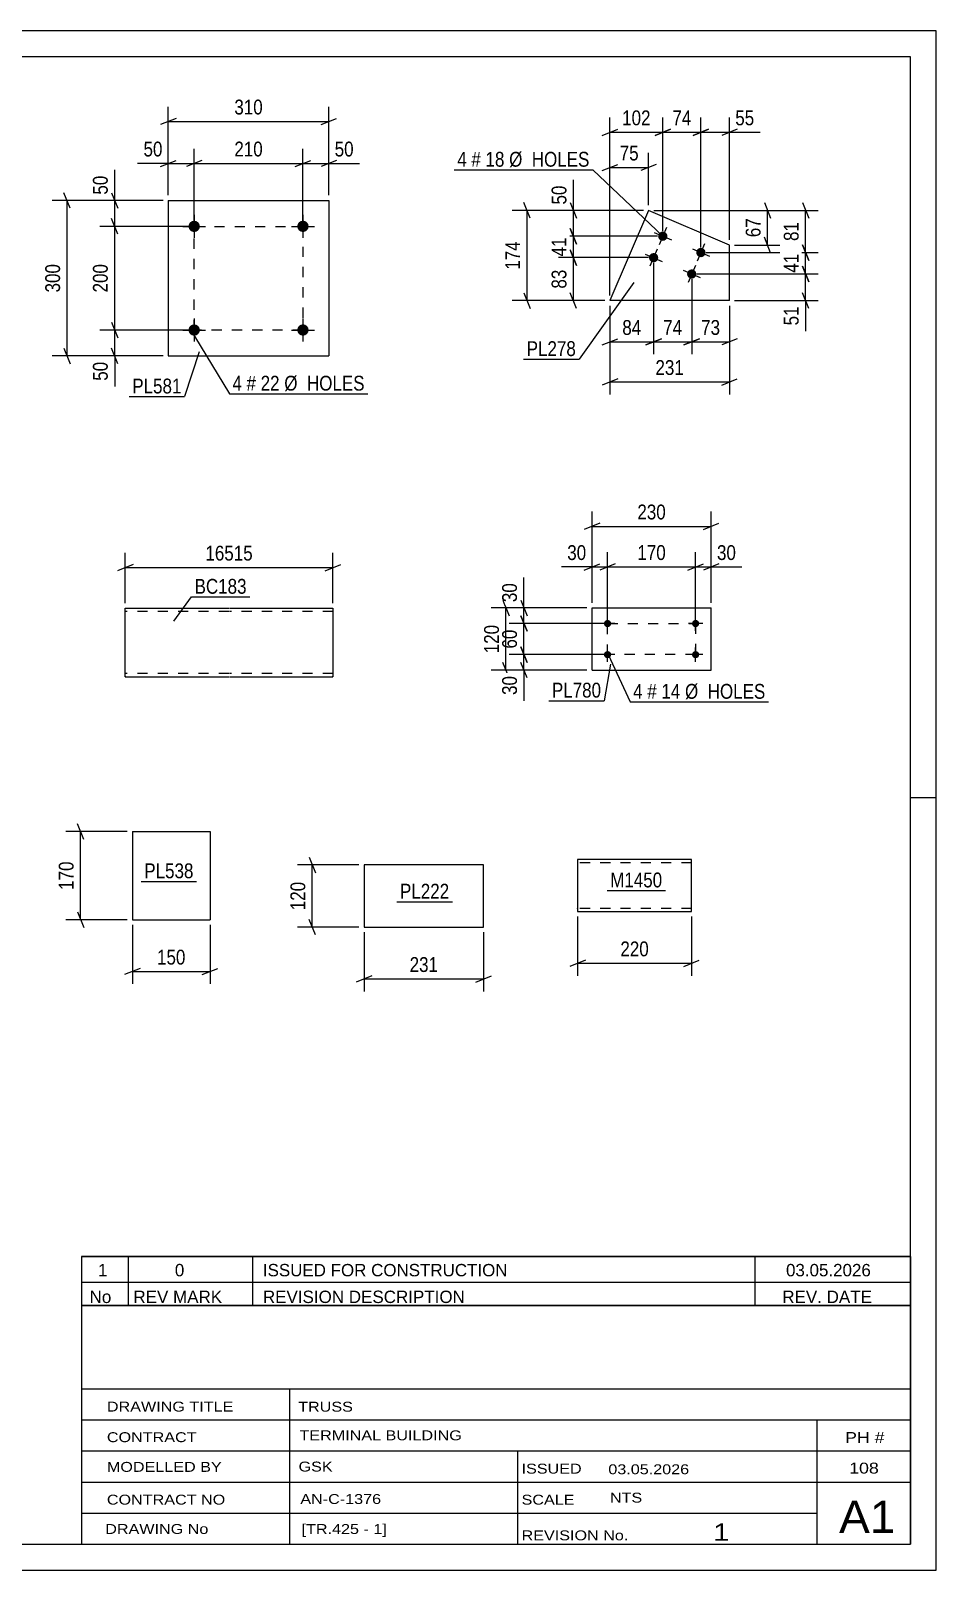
# Model space of a CAD drawing. Header units: millimetres. Extents: x 0 to 420, y 0 to 297.
# Drawn here: x 245.2 to 420, y 0 to 297 of the extents above; entities that cross this region are included whole.
import ezdxf

# ---------------------------------------------------------------- set-up
doc = ezdxf.new("R2010")
doc.units = ezdxf.units.MM
doc.linetypes.add('DXK_LINE_DOT2', pattern=[3.9198, 1.9599, -1.9599])
doc.styles.add('Arial Narrow', font='ARIALN.TTF', dxfattribs={"height": 0.2})

# ---------------------------------------------------------------- blocks, each defined once
blk = doc.blocks.new('Unknown-814464020-11777')
at = {"color": 7, "linetype": 'Continuous'}
for p, q in [((255, 51.05), (255, 5)), ((255, 51.05), (415, 51.05)), ((415, 51), (415, 5)), ((255, 35), (415, 35)), ((295.14, 35), (295.14, 5)), ((255, 29), (415, 29)), ((397, 5.05), (397, 29.05)), ((255, 23), (415, 23)), ((339.14, 23), (339.14, 5)), ((255, 17), (415, 17)), ((255, 11), (397, 11)), ((255, 5), (415, 5))]:
    blk.add_line(p, q, dxfattribs=at)
at = {"color": 7, "style": 'Arial Narrow'}
for s, height, width, p in [('DRAWING TITLE', 1.9089, 1.425378, (259.88, 30.61)), ('TRUSS', 1.909, 1.425378, (296.81, 30.59)), ('TERMINAL BUILDING', 1.9089, 1.425378, (297.06, 25.07)), ('CONTRACT', 1.909, 1.425378, (259.88, 24.71)), ('MODELLED BY', 1.9089, 1.425378, (259.88, 18.98)), ('GSK', 1.909, 1.425378, (296.88, 19.04)), ('ISSUED', 1.909, 1.425378, (339.94, 18.64)), ('03.05.2026', 1.909, 1.425378, (356.69, 18.52)), ('CONTRACT NO', 1.9089, 1.425378, (259.88, 12.66)), ('AN-C-1376', 1.909, 1.425378, (297.23, 12.78)), ('SCALE', 1.909, 1.425378, (339.94, 12.65)), ('A1', 6.204, 1.25, (401.24, 7.2)), ('DRAWING No', 1.909, 1.425378, (259.56, 7)), ('[TR.425 - 1]', 1.9089, 1.425378, (297.46, 6.99)), ('1', 3.34, 1.5, (376.91, 5.68)), ('REVISION No.', 1.9089, 1.425378, (339.94, 5.77))]:
    blk.add_text(s, height=height, dxfattribs=dict(at, width=width)).set_placement(p)
at = {"color": 7, "linetype": 'Continuous', "style": 'Arial Narrow'}
for s, height, width, p in [('PH #', 2.1, 1.42538, (402.4, 24.55)), ('108', 2.1, 1.42538, (403.19, 18.65)), ('NTS', 1.909, 1.425378, (357, 13.05))]:
    blk.add_text(s, height=height, dxfattribs=dict(at, width=width)).set_placement(p)
blk = doc.blocks.new('Unknown-814464020-1135')
at = {"color": 5, "linetype": 'Continuous'}
for p, q in [((420, 297), (0, 297)), ((420, 0), (420, 297)), ((415, 292), (5, 292)), ((415, 5), (415, 292)), ((420, 149), (415, 149)), ((5, 5), (415, 5)), ((0, 0), (420, 0))]:
    blk.add_line(p, q, dxfattribs=at)
blk = doc.blocks.new('Unknown-814464020-11778')
at = {"color": 7, "linetype": 'Continuous'}
for p, q in [((255, 60.55), (415, 60.55)), ((415, 60.55), (255, 60.55)), ((255, 60.55), (255, 55.55)), ((264, 60.55), (264, 55.55)), ((288, 60.55), (288, 55.55)), ((385, 60.55), (385, 55.55)), ((415, 60.55), (415, 55.55)), ((255, 55.55), (415, 55.55)), ((255, 55.55), (255, 51.05)), ((255, 55.55), (415, 55.55)), ((264, 55.55), (264, 51.05)), ((288, 55.55), (288, 51.05)), ((385, 55.55), (385, 51.05)), ((415, 55.55), (415, 51.05)), ((415, 51.05), (255, 51.05))]:
    blk.add_line(p, q, dxfattribs=at)
at = {"color": 7, "linetype": 'Continuous', "style": 'Arial Narrow'}
for s, height, width, p in [('1', 2.39, 1.196471, (258.16, 56.7)), ('0', 2.39, 1.196471, (273, 56.7)), ('ISSUED FOR CONSTRUCTION', 2.3861, 1.196471, (290, 56.7)), ('03.05.2026', 2.386, 1.196471, (391, 56.7)), ('No', 2.386, 1.2, (256.54, 51.55)), ('REV MARK', 2.386, 1.2, (265, 51.55)), ('REVISION DESCRIPTION', 2.3861, 1.2, (290, 51.55)), ('REV. DATE', 2.386, 1.2, (390.28, 51.55))]:
    blk.add_text(s, height=height, dxfattribs=dict(at, width=width)).set_placement(p)
blk = doc.blocks.new('Part-814464020-2143 - 2129')
at = {"color": 2, "linetype": 'Continuous'}
for p, q in [((264.8, 142.5), (264.8, 125.5)), ((264.8, 142.5), (279.8, 142.5)), ((279.8, 142.5), (279.8, 125.5)), ((264.8, 125.5), (279.8, 125.5))]:
    blk.add_line(p, q, dxfattribs=at)
blk = doc.blocks.new('Bolt-814464020-2588 - 2539')
at = {"linetype": 'Continuous'}
for points in [[(277.83, 239.27, -1), (275.63, 239.27, -1)], [(298.83, 239.27, -1), (296.63, 239.27, -1)]]:
    blk.add_hatch(color=1, dxfattribs=at).paths.add_polyline_path(points)
at = {"color": 1, "linetype": 'Continuous'}
for p, q in [((276.73, 241.47), (276.73, 237.07)), ((297.73, 241.47), (297.73, 237.07)), ((274.53, 239.27), (278.93, 239.27)), ((295.53, 239.27), (299.93, 239.27))]:
    blk.add_line(p, q, dxfattribs=at)
blk = doc.blocks.new('Part-814464020-2555 - 2539')
at = {"color": 2, "linetype": 'Continuous'}
for p, q in [((271.73, 264.26), (271.73, 234.26)), ((271.73, 264.26), (302.73, 264.26)), ((302.73, 264.26), (302.73, 234.26)), ((271.73, 234.26), (302.73, 234.26))]:
    blk.add_line(p, q, dxfattribs=at)
blk = doc.blocks.new('Bolt-814464020-2593 - 2539')
at = {"linetype": 'Continuous'}
for points in [[(277.83, 259.27, -1), (275.63, 259.27, -1)], [(298.83, 259.27, -1), (296.63, 259.27, -1)]]:
    blk.add_hatch(color=1, dxfattribs=at).paths.add_polyline_path(points)
at = {"color": 1, "linetype": 'Continuous'}
for p, q in [((276.73, 261.47), (276.73, 257.07)), ((297.73, 261.47), (297.73, 257.07)), ((274.53, 259.27), (278.93, 259.27)), ((295.53, 259.27), (299.93, 259.27))]:
    blk.add_line(p, q, dxfattribs=at)
blk = doc.blocks.new('Bolt-814464020-2853 - 2819')
at = {"linetype": 'Continuous'}
for points in [[(356.54, 181.94, -1), (356.54, 183.34, -1)], [(373.54, 181.94, -1), (373.54, 183.34, -1)], [(356.54, 175.94, -1), (356.54, 177.34, -1)], [(373.54, 175.94, -1), (373.54, 177.34, -1)]]:
    blk.add_hatch(color=1, dxfattribs=at).paths.add_polyline_path(points)
at = {"color": 1, "linetype": 'Continuous'}
for p, q in [((357.94, 182.64), (355.14, 182.64)), ((356.54, 181.24), (356.54, 184.04)), ((374.94, 182.64), (372.14, 182.64)), ((373.54, 181.24), (373.54, 184.04)), ((357.94, 176.64), (355.14, 176.64)), ((356.54, 175.24), (356.54, 178.04)), ((374.94, 176.64), (372.14, 176.64)), ((373.54, 175.24), (373.54, 178.04))]:
    blk.add_line(p, q, dxfattribs=at)
blk = doc.blocks.new('Part-814464020-2868 - 2819')
at = {"color": 2, "linetype": 'Continuous'}
for p, q in [((353.54, 173.64), (353.54, 185.64)), ((353.54, 185.64), (376.54, 185.64)), ((376.54, 173.64), (376.54, 185.64)), ((353.54, 173.64), (376.54, 173.64))]:
    blk.add_line(p, q, dxfattribs=at)
blk = doc.blocks.new('Part-814464020-3013 - 2997')
at = {"color": 2, "linetype": 'Continuous'}
for p, q in [((263.42, 172.38), (263.42, 185.58)), ((263.42, 185.58), (283.42, 185.58)), ((283.52, 185.58), (303.52, 185.58)), ((303.52, 185.58), (303.52, 172.38)), ((263.42, 172.38), (283.42, 172.38)), ((283.52, 172.38), (303.52, 172.38))]:
    blk.add_line(p, q, dxfattribs=at)
at = {"color": 7, "linetype": 'DXK_LINE_DOT2'}
for p, q in [((283.42, 184.98), (263.42, 184.98)), ((303.52, 184.98), (283.52, 184.98)), ((283.42, 172.98), (263.42, 172.98)), ((263.42, 172.47), (263.42, 172.38)), ((303.52, 172.98), (283.52, 172.98)), ((303.52, 172.38), (303.52, 172.47))]:
    blk.add_line(p, q, dxfattribs=at)
blk = doc.blocks.new('Part-814464020-7509 - 7508')
at = {"color": 2, "linetype": 'Continuous'}
for p, q in [((309.53, 136.07), (309.53, 124.07)), ((332.61, 136.07), (309.53, 136.07)), ((332.61, 124.07), (332.61, 136.07)), ((309.53, 124.07), (332.61, 124.07))]:
    blk.add_line(p, q, dxfattribs=at)
blk = doc.blocks.new('Part-814464020-7595 - 7594')
at = {"color": 2, "linetype": 'Continuous'}
for p, q in [((372.76, 137.09), (350.76, 137.09)), ((350.76, 137.09), (350.76, 127.18)), ((372.76, 127.09), (372.76, 137.09)), ((350.76, 127.18), (350.76, 127.09)), ((350.76, 127.09), (372.76, 127.09))]:
    blk.add_line(p, q, dxfattribs=at)
at = {"color": 7, "linetype": 'DXK_LINE_DOT2'}
for p, q in [((372.76, 136.49), (350.76, 136.49)), ((350.76, 127.69), (350.76, 127.73)), ((372.76, 127.69), (372.76, 127.73)), ((372.76, 127.69), (350.76, 127.69))]:
    blk.add_line(p, q, dxfattribs=at)
blk = doc.blocks.new('Part-814464020-7623 - 7622')
at = {"color": 2, "linetype": 'Continuous'}
for p, q in [((364.45, 262.35), (357, 244.94)), ((380.08, 255.66), (364.45, 262.35)), ((380.08, 244.94), (380.08, 255.66)), ((380.08, 244.94), (357, 244.94))]:
    blk.add_line(p, q, dxfattribs=at)
blk = doc.blocks.new('Bolt-814464020-7624 - 7622')
at = {"linetype": 'Continuous'}
for points in [[(368.03, 257.01, -1), (366.38, 257.72, -1)], [(366.26, 252.87, -1), (364.61, 253.58, -1)], [(375.39, 253.86, -1), (373.73, 254.57, -1)], [(373.62, 249.72, -1), (371.96, 250.43, -1)]]:
    blk.add_hatch(color=1, dxfattribs=at).paths.add_polyline_path(points)
at = {"color": 1, "linetype": 'Continuous'}
for p, q in [((367.91, 259.02), (366.5, 255.71)), ((365.55, 258.07), (368.86, 256.65)), ((375.27, 255.87), (373.85, 252.56)), ((363.78, 253.93), (367.09, 252.52)), ((366.14, 254.88), (364.73, 251.57)), ((372.91, 254.92), (376.22, 253.51)), ((371.14, 250.79), (374.45, 249.37)), ((373.5, 251.73), (372.08, 248.42))]:
    blk.add_line(p, q, dxfattribs=at)
blk = doc.blocks.new('Rectangle-814464020-2702 - 2539')
at = {"color": 1, "linetype": 'DXK_LINE_DOT2'}
blk.add_lwpolyline([(276.73, 259.27), (297.73, 259.27), (297.73, 239.27), (276.73, 239.27), (276.73, 259.27)], close=True, dxfattribs=at)
blk = doc.blocks.new('Rectangle-814464020-2953 - 2819')
at = {"color": 1, "linetype": 'DXK_LINE_DOT2'}
blk.add_lwpolyline([(356.54, 182.64), (373.54, 182.64), (373.54, 176.64), (356.54, 176.64), (356.54, 182.64)], close=True, dxfattribs=at)
blk = doc.blocks.new('StraightDimension-814464020-2145 - 2129')
at = {"color": 7, "linetype": 'Continuous'}
for p, q in [((264.8, 124.5), (264.8, 113.1)), ((279.8, 124.5), (279.8, 113.1)), ((266.3, 116.1), (263.3, 114.9)), ((278.3, 114.9), (281.3, 116.1)), ((264.8, 115.5), (279.8, 115.5))]:
    blk.add_line(p, q, dxfattribs=at)
at = {"color": 0}
blk.add_wipeout([(275.64, 116.25), (275.64, 120.45), (268.96, 120.45), (268.96, 116.25)], dxfattribs=at)
at = {"color": 3, "style": 'Arial Narrow'}
blk.add_text('150', height=2.863, dxfattribs=at).set_placement((269.56, 116.85))
blk = doc.blocks.new('StraightDimension-814464020-2156 - 2129')
at = {"color": 7, "linetype": 'Continuous'}
for p, q in [((255.4, 141), (254.2, 144)), ((263.8, 142.5), (251.95, 142.5)), ((254.8, 125.5), (254.8, 142.5)), ((263.8, 125.5), (251.95, 125.5)), ((254.2, 127), (255.4, 124))]:
    blk.add_line(p, q, dxfattribs=at)
at = {"color": 0}
blk.add_wipeout([(254.05, 137.35), (249.85, 137.35), (249.85, 130.66), (254.05, 130.66)], dxfattribs=at)
at = {"color": 3, "style": 'Arial Narrow'}
blk.add_text('170', height=2.863, rotation=90.0002, dxfattribs=at).set_placement((253.45, 131.26))
blk = doc.blocks.new('StraightDimension-814464020-2606 - 2539')
at = {"color": 7, "linetype": 'Continuous'}
for p, q in [((297.73, 260.27), (297.73, 274.25)), ((302.73, 265.26), (302.73, 274.25)), ((296.23, 270.8), (299.23, 272)), ((297.73, 271.4), (302.73, 271.4)), ((304.23, 272), (301.23, 270.8))]:
    blk.add_line(p, q, dxfattribs=at)
at = {"color": 0}
blk.add_wipeout([(308.11, 272.15), (308.11, 276.35), (303.26, 276.35), (303.26, 272.15)], dxfattribs=at)
at = {"color": 7, "linetype": 'Continuous'}
blk.add_line((302.73, 271.4), (308.64, 271.4), dxfattribs=at)
blk.add_line((302.73, 271.4), (308.64, 271.4), dxfattribs=at)
at = {"color": 3, "style": 'Arial Narrow'}
blk.add_text('50', height=2.863, dxfattribs=at).set_placement((303.86, 272.75))
blk = doc.blocks.new('StraightDimension-814464020-2595 - 2539')
at = {"color": 7, "linetype": 'Continuous'}
for p, q in [((271.73, 265.26), (271.73, 282.35)), ((302.73, 265.26), (302.73, 282.35)), ((273.23, 280.1), (270.23, 278.9)), ((271.73, 279.5), (302.73, 279.5)), ((301.23, 278.9), (304.23, 280.1))]:
    blk.add_line(p, q, dxfattribs=at)
at = {"color": 0}
blk.add_wipeout([(290.57, 280.25), (290.57, 284.45), (283.89, 284.45), (283.89, 280.25)], dxfattribs=at)
at = {"color": 3, "style": 'Arial Narrow'}
blk.add_text('310', height=2.863, dxfattribs=at).set_placement((284.49, 280.85))
blk = doc.blocks.new('StraightDimension-814464020-2619 - 2539')
at = {"color": 7, "linetype": 'Continuous'}
for p, q in [((276.73, 260.27), (276.73, 274.25)), ((297.73, 260.27), (297.73, 274.25)), ((278.23, 272), (275.23, 270.8)), ((276.73, 271.4), (297.73, 271.4)), ((296.23, 270.8), (299.23, 272))]:
    blk.add_line(p, q, dxfattribs=at)
at = {"color": 0}
blk.add_wipeout([(290.57, 272.15), (290.57, 276.35), (283.89, 276.35), (283.89, 272.15)], dxfattribs=at)
at = {"color": 3, "style": 'Arial Narrow'}
blk.add_text('210', height=2.863, dxfattribs=at).set_placement((284.49, 272.75))
blk = doc.blocks.new('StraightDimension-814464020-2635 - 2539')
at = {"color": 7, "linetype": 'Continuous'}
for p, q in [((271.73, 265.26), (271.73, 274.25)), ((276.73, 260.27), (276.73, 274.25)), ((270.23, 270.8), (273.23, 272)), ((271.73, 271.4), (276.73, 271.4)), ((278.23, 272), (275.23, 270.8))]:
    blk.add_line(p, q, dxfattribs=at)
at = {"color": 0}
blk.add_wipeout([(271.21, 272.15), (271.21, 276.35), (266.35, 276.35), (266.35, 272.15)], dxfattribs=at)
at = {"color": 7, "linetype": 'Continuous'}
blk.add_line((271.73, 271.4), (265.82, 271.4), dxfattribs=at)
blk.add_line((271.73, 271.4), (265.82, 271.4), dxfattribs=at)
at = {"color": 3, "style": 'Arial Narrow'}
blk.add_text('50', height=2.863, dxfattribs=at).set_placement((266.95, 272.75))
blk = doc.blocks.new('StraightDimension-814464020-2649 - 2539')
at = {"color": 7, "linetype": 'Continuous'}
for p, q in [((252.79, 262.76), (251.59, 265.76)), ((270.73, 264.26), (249.34, 264.26)), ((252.19, 234.26), (252.19, 264.26)), ((251.59, 235.76), (252.79, 232.76)), ((270.73, 234.26), (249.34, 234.26))]:
    blk.add_line(p, q, dxfattribs=at)
at = {"color": 0}
blk.add_wipeout([(251.44, 252.61), (247.24, 252.61), (247.24, 245.92), (251.44, 245.92)], dxfattribs=at)
at = {"color": 3, "style": 'Arial Narrow'}
blk.add_text('300', height=2.863, rotation=90.0002, dxfattribs=at).set_placement((250.84, 246.52))
blk = doc.blocks.new('StraightDimension-814464020-2660 - 2539')
at = {"color": 7, "linetype": 'Continuous'}
for p, q in [((260.79, 265.76), (261.99, 262.76)), ((270.73, 264.26), (258.54, 264.26)), ((261.39, 259.27), (261.39, 264.26)), ((275.73, 259.27), (258.54, 259.27)), ((261.99, 257.77), (260.79, 260.77))]:
    blk.add_line(p, q, dxfattribs=at)
at = {"color": 0}
blk.add_wipeout([(260.64, 269.64), (256.44, 269.64), (256.44, 264.79), (260.64, 264.79)], dxfattribs=at)
at = {"color": 7, "linetype": 'Continuous'}
blk.add_line((261.39, 264.26), (261.39, 270.17), dxfattribs=at)
blk.add_line((261.39, 264.26), (261.39, 270.17), dxfattribs=at)
at = {"color": 3, "style": 'Arial Narrow'}
blk.add_text('50', height=2.863, rotation=90.0002, dxfattribs=at).set_placement((260.04, 265.39))
blk = doc.blocks.new('StraightDimension-814464020-2673 - 2539')
at = {"color": 7, "linetype": 'Continuous'}
for p, q in [((275.73, 259.27), (258.54, 259.27)), ((261.99, 257.77), (260.79, 260.77)), ((261.39, 239.27), (261.39, 259.27)), ((260.79, 240.77), (261.99, 237.77)), ((275.73, 239.27), (258.54, 239.27))]:
    blk.add_line(p, q, dxfattribs=at)
at = {"color": 0}
blk.add_wipeout([(260.64, 252.61), (256.44, 252.61), (256.44, 245.92), (260.64, 245.92)], dxfattribs=at)
at = {"color": 3, "style": 'Arial Narrow'}
blk.add_text('200', height=2.863, rotation=90.0002, dxfattribs=at).set_placement((260.04, 246.52))
blk = doc.blocks.new('StraightDimension-814464020-2689 - 2539')
at = {"color": 7, "linetype": 'Continuous'}
for p, q in [((260.79, 240.77), (261.99, 237.77)), ((275.73, 239.27), (258.54, 239.27)), ((261.39, 234.26), (261.39, 239.27)), ((261.99, 232.76), (260.79, 235.76)), ((270.73, 234.26), (258.54, 234.26))]:
    blk.add_line(p, q, dxfattribs=at)
at = {"color": 0}
blk.add_wipeout([(260.64, 233.74), (256.44, 233.74), (256.44, 228.88), (260.64, 228.88)], dxfattribs=at)
at = {"color": 7, "linetype": 'Continuous'}
blk.add_line((261.39, 234.26), (261.39, 228.36), dxfattribs=at)
blk.add_line((261.39, 234.26), (261.39, 228.36), dxfattribs=at)
at = {"color": 3, "style": 'Arial Narrow'}
blk.add_text('50', height=2.863, rotation=90.0002, dxfattribs=at).set_placement((260.04, 229.48))
blk = doc.blocks.new('StraightDimension-814464020-4830 - 2819')
at = {"color": 7, "linetype": 'Continuous'}
for p, q in [((355.04, 201.98), (352.04, 200.78)), ((353.54, 186.64), (353.54, 204.23)), ((375.04, 200.78), (378.04, 201.98)), ((376.54, 186.64), (376.54, 204.23)), ((353.54, 201.38), (376.54, 201.38))]:
    blk.add_line(p, q, dxfattribs=at)
at = {"color": 0}
blk.add_wipeout([(368.38, 202.13), (368.38, 206.33), (361.7, 206.33), (361.7, 202.13)], dxfattribs=at)
at = {"color": 3, "style": 'Arial Narrow'}
blk.add_text('230', height=2.863, dxfattribs=at).set_placement((362.3, 202.73))
blk = doc.blocks.new('StraightDimension-814464020-4435 - 2819')
at = {"color": 7, "linetype": 'Continuous'}
for p, q in [((339.8, 184.14), (341, 181.14)), ((355.54, 182.64), (337.55, 182.64)), ((340.4, 176.64), (340.4, 182.64)), ((355.54, 176.64), (337.55, 176.64)), ((341, 175.14), (339.8, 178.14))]:
    blk.add_line(p, q, dxfattribs=at)
at = {"color": 0}
blk.add_wipeout([(339.65, 182.07), (335.45, 182.07), (335.45, 177.21), (339.65, 177.21)], dxfattribs=at)
at = {"color": 3, "style": 'Arial Narrow'}
blk.add_text('60', height=2.863, rotation=90.0002, dxfattribs=at).set_placement((339.05, 177.81))
blk = doc.blocks.new('StraightDimension-814464020-4434 - 2819')
at = {"color": 7, "linetype": 'Continuous'}
for p, q in [((339.8, 187.14), (341, 184.14)), ((352.54, 185.64), (337.55, 185.64)), ((341, 181.14), (339.8, 184.14)), ((340.4, 182.64), (340.4, 185.64)), ((355.54, 182.64), (337.55, 182.64))]:
    blk.add_line(p, q, dxfattribs=at)
at = {"color": 0}
blk.add_wipeout([(339.65, 191.02), (335.45, 191.02), (335.45, 186.17), (339.65, 186.17)], dxfattribs=at)
at = {"color": 7, "linetype": 'Continuous'}
blk.add_line((340.4, 185.64), (340.4, 191.55), dxfattribs=at)
blk.add_line((340.4, 185.64), (340.4, 191.55), dxfattribs=at)
at = {"color": 3, "style": 'Arial Narrow'}
blk.add_text('30', height=2.863, rotation=90.0002, dxfattribs=at).set_placement((339.05, 186.77))
blk = doc.blocks.new('StraightDimension-814464020-2912 - 2819')
at = {"color": 7, "linetype": 'Continuous'}
for p, q in [((336.32, 187.14), (337.52, 184.14)), ((352.54, 185.64), (334.07, 185.64)), ((336.92, 173.64), (336.92, 185.64)), ((352.54, 173.64), (334.07, 173.64)), ((337.52, 172.14), (336.32, 175.14))]:
    blk.add_line(p, q, dxfattribs=at)
at = {"color": 0}
blk.add_wipeout([(336.17, 182.98), (331.97, 182.98), (331.97, 176.3), (336.17, 176.3)], dxfattribs=at)
at = {"color": 3, "style": 'Arial Narrow'}
blk.add_text('120', height=2.863, rotation=90.0002, dxfattribs=at).set_placement((335.57, 176.9))
blk = doc.blocks.new('StraightDimension-814464020-4436 - 2819')
at = {"color": 7, "linetype": 'Continuous'}
for p, q in [((355.54, 176.64), (337.55, 176.64)), ((339.8, 178.14), (341, 175.14)), ((340.4, 173.64), (340.4, 176.64)), ((352.54, 173.64), (337.55, 173.64)), ((341, 172.14), (339.8, 175.14))]:
    blk.add_line(p, q, dxfattribs=at)
at = {"color": 0}
blk.add_wipeout([(339.65, 173.12), (335.45, 173.12), (335.45, 168.26), (339.65, 168.26)], dxfattribs=at)
at = {"color": 7, "linetype": 'Continuous'}
blk.add_line((340.4, 173.64), (340.4, 167.73), dxfattribs=at)
blk.add_line((340.4, 173.64), (340.4, 167.73), dxfattribs=at)
at = {"color": 3, "style": 'Arial Narrow'}
blk.add_text('30', height=2.863, rotation=90.0002, dxfattribs=at).set_placement((339.05, 168.86))
blk = doc.blocks.new('StraightDimension-814464020-4799 - 2819')
at = {"color": 7, "linetype": 'Continuous'}
for p, q in [((373.54, 183.64), (373.54, 196.4)), ((376.54, 186.64), (376.54, 196.4)), ((372.04, 192.95), (375.04, 194.15)), ((373.54, 193.55), (376.54, 193.55)), ((378.04, 194.15), (375.04, 192.95))]:
    blk.add_line(p, q, dxfattribs=at)
at = {"color": 0}
blk.add_wipeout([(381.92, 194.3), (381.92, 198.5), (377.07, 198.5), (377.07, 194.3)], dxfattribs=at)
at = {"color": 7, "linetype": 'Continuous'}
blk.add_line((376.54, 193.55), (382.45, 193.55), dxfattribs=at)
blk.add_line((376.54, 193.55), (382.45, 193.55), dxfattribs=at)
at = {"color": 3, "style": 'Arial Narrow'}
blk.add_text('30', height=2.863, dxfattribs=at).set_placement((377.67, 194.9))
blk = doc.blocks.new('StraightDimension-814464020-4800 - 2819')
at = {"color": 7, "linetype": 'Continuous'}
for p, q in [((356.54, 183.64), (356.54, 196.4)), ((373.54, 183.64), (373.54, 196.4)), ((358.04, 194.15), (355.04, 192.95)), ((356.54, 193.55), (373.54, 193.55)), ((372.04, 192.95), (375.04, 194.15))]:
    blk.add_line(p, q, dxfattribs=at)
at = {"color": 0}
blk.add_wipeout([(368.38, 194.3), (368.38, 198.5), (361.7, 198.5), (361.7, 194.3)], dxfattribs=at)
at = {"color": 3, "style": 'Arial Narrow'}
blk.add_text('170', height=2.863, dxfattribs=at).set_placement((362.3, 194.9))
blk = doc.blocks.new('StraightDimension-814464020-4801 - 2819')
at = {"color": 7, "linetype": 'Continuous'}
for p, q in [((353.54, 186.64), (353.54, 196.4)), ((356.54, 183.64), (356.54, 196.4)), ((352.04, 192.95), (355.04, 194.15)), ((353.54, 193.55), (356.54, 193.55)), ((358.04, 194.15), (355.04, 192.95))]:
    blk.add_line(p, q, dxfattribs=at)
at = {"color": 0}
blk.add_wipeout([(353.02, 194.3), (353.02, 198.5), (348.16, 198.5), (348.16, 194.3)], dxfattribs=at)
at = {"color": 7, "linetype": 'Continuous'}
blk.add_line((353.54, 193.55), (347.64, 193.55), dxfattribs=at)
blk.add_line((353.54, 193.55), (347.64, 193.55), dxfattribs=at)
at = {"color": 3, "style": 'Arial Narrow'}
blk.add_text('30', height=2.863, dxfattribs=at).set_placement((348.76, 194.9))
blk = doc.blocks.new('StraightDimension-814464020-3018 - 2997')
at = {"color": 7, "linetype": 'Continuous'}
for p, q in [((263.42, 186.58), (263.42, 196.29)), ((303.52, 186.58), (303.52, 196.29)), ((264.92, 194.04), (261.92, 192.84)), ((263.42, 193.44), (303.52, 193.44)), ((302.02, 192.84), (305.02, 194.04))]:
    blk.add_line(p, q, dxfattribs=at)
at = {"color": 0}
blk.add_wipeout([(288.64, 194.19), (288.64, 198.39), (278.3, 198.39), (278.3, 194.19)], dxfattribs=at)
at = {"color": 3, "style": 'Arial Narrow'}
blk.add_text('16515', height=2.863, dxfattribs=at).set_placement((278.9, 194.79))
blk = doc.blocks.new('StraightDimension-814464020-7678 - 7508')
at = {"color": 7, "linetype": 'Continuous'}
for p, q in [((298.93, 137.57), (300.13, 134.57)), ((308.53, 136.07), (296.68, 136.07)), ((299.53, 124.07), (299.53, 136.07)), ((300.13, 122.57), (298.93, 125.57)), ((308.53, 124.07), (296.68, 124.07))]:
    blk.add_line(p, q, dxfattribs=at)
at = {"color": 0}
blk.add_wipeout([(298.78, 133.41), (294.58, 133.41), (294.58, 126.73), (298.78, 126.73)], dxfattribs=at)
at = {"color": 3, "style": 'Arial Narrow'}
blk.add_text('120', height=2.863, rotation=90.0002, dxfattribs=at).set_placement((298.18, 127.33))
blk = doc.blocks.new('StraightDimension-814464020-7682 - 7508')
at = {"color": 7, "linetype": 'Continuous'}
for p, q in [((309.53, 123.07), (309.53, 111.67)), ((332.61, 123.07), (332.61, 111.67)), ((311.03, 114.67), (308.03, 113.47)), ((309.53, 114.07), (332.61, 114.07)), ((331.11, 113.47), (334.11, 114.67))]:
    blk.add_line(p, q, dxfattribs=at)
at = {"color": 0}
blk.add_wipeout([(324.41, 114.82), (324.41, 119.02), (317.73, 119.02), (317.73, 114.82)], dxfattribs=at)
at = {"color": 3, "style": 'Arial Narrow'}
blk.add_text('231', height=2.863, dxfattribs=at).set_placement((318.33, 115.42))
blk = doc.blocks.new('StraightDimension-814464020-7686 - 7594')
at = {"color": 7, "linetype": 'Continuous'}
for p, q in [((350.76, 126.09), (350.76, 114.69)), ((372.76, 126.09), (372.76, 114.69)), ((352.26, 117.69), (349.26, 116.49)), ((350.76, 117.09), (372.76, 117.09)), ((371.26, 116.49), (374.26, 117.69))]:
    blk.add_line(p, q, dxfattribs=at)
at = {"color": 0}
blk.add_wipeout([(365.1, 117.84), (365.1, 122.04), (358.42, 122.04), (358.42, 117.84)], dxfattribs=at)
at = {"color": 3, "style": 'Arial Narrow'}
blk.add_text('220', height=2.863, dxfattribs=at).set_placement((359.02, 118.44))
blk = doc.blocks.new('StraightDimension-814464020-7698 - 7622')
at = {"color": 7, "linetype": 'Continuous'}
for p, q in [((365.45, 262.35), (389.83, 262.35)), ((386.83, 263.85), (388.03, 260.85)), ((387.43, 255.66), (387.43, 262.35)), ((381.08, 255.66), (389.83, 255.66)), ((388.03, 254.16), (386.83, 257.16))]:
    blk.add_line(p, q, dxfattribs=at)
at = {"color": 0}
blk.add_wipeout([(386.68, 261.43), (382.48, 261.43), (382.48, 256.58), (386.68, 256.58)], dxfattribs=at)
at = {"color": 3, "style": 'Arial Narrow'}
blk.add_text('67', height=2.863, rotation=90.0002, dxfattribs=at).set_placement((386.08, 257.18))
blk = doc.blocks.new('StraightDimension-814464020-7690 - 7622')
at = {"color": 7, "linetype": 'Continuous'}
for p, q in [((357, 245.94), (357, 273.48)), ((364.45, 263.35), (364.45, 273.48)), ((355.5, 270.03), (358.5, 271.23)), ((357, 270.63), (364.45, 270.63)), ((365.95, 271.23), (362.95, 270.03))]:
    blk.add_line(p, q, dxfattribs=at)
at = {"color": 0}
blk.add_wipeout([(363.15, 271.38), (363.15, 275.58), (358.29, 275.58), (358.29, 271.38)], dxfattribs=at)
at = {"color": 3, "style": 'Arial Narrow'}
blk.add_text('75', height=2.863, dxfattribs=at).set_placement((358.89, 271.98))
blk = doc.blocks.new('StraightDimension-814464020-7694 - 7622')
at = {"color": 7, "linetype": 'Continuous'}
for p, q in [((357, 243.94), (357, 226.85)), ((380.08, 243.94), (380.08, 226.85)), ((358.5, 229.85), (355.5, 228.65)), ((357, 229.25), (380.08, 229.25)), ((378.58, 228.65), (381.58, 229.85))]:
    blk.add_line(p, q, dxfattribs=at)
at = {"color": 0}
blk.add_wipeout([(371.88, 230), (371.88, 234.2), (365.19, 234.2), (365.19, 230)], dxfattribs=at)
at = {"color": 3, "style": 'Arial Narrow'}
blk.add_text('231', height=2.863, dxfattribs=at).set_placement((365.79, 230.6))
blk = doc.blocks.new('StraightDimension-814464020-8358 - 7622')
at = {"color": 7, "linetype": 'Continuous'}
for p, q in [((374.56, 255.21), (374.56, 280.27)), ((380.08, 256.66), (380.08, 280.27)), ((373.06, 276.82), (376.06, 278.02)), ((374.56, 277.42), (380.08, 277.42)), ((381.58, 278.02), (378.58, 276.82))]:
    blk.add_line(p, q, dxfattribs=at)
at = {"color": 0}
blk.add_wipeout([(385.46, 278.17), (385.46, 282.37), (380.6, 282.37), (380.6, 278.17)], dxfattribs=at)
at = {"color": 7, "linetype": 'Continuous'}
blk.add_line((380.08, 277.42), (385.98, 277.42), dxfattribs=at)
blk.add_line((380.08, 277.42), (385.98, 277.42), dxfattribs=at)
at = {"color": 3, "style": 'Arial Narrow'}
blk.add_text('55', height=2.863, dxfattribs=at).set_placement((381.2, 278.77))
blk = doc.blocks.new('StraightDimension-814464020-7704 - 7622')
at = {"color": 7, "linetype": 'Continuous'}
for p, q in [((363.45, 262.35), (338.15, 262.35)), ((341.6, 260.85), (340.4, 263.85)), ((341, 244.94), (341, 262.35)), ((356, 244.94), (338.15, 244.94)), ((340.4, 246.44), (341.6, 243.44))]:
    blk.add_line(p, q, dxfattribs=at)
at = {"color": 0}
blk.add_wipeout([(340.25, 256.99), (336.05, 256.99), (336.05, 250.3), (340.25, 250.3)], dxfattribs=at)
at = {"color": 3, "style": 'Arial Narrow'}
blk.add_text('174', height=2.863, rotation=90.0002, dxfattribs=at).set_placement((339.65, 250.9))
blk = doc.blocks.new('StraightDimension-814464020-8335 - 7622')
at = {"color": 7, "linetype": 'Continuous'}
for p, q in [((363.45, 262.35), (347.1, 262.35)), ((349.35, 263.85), (350.55, 260.85)), ((349.95, 257.36), (349.95, 262.35)), ((350.55, 255.86), (349.35, 258.86)), ((366.21, 257.36), (347.1, 257.36))]:
    blk.add_line(p, q, dxfattribs=at)
at = {"color": 0}
blk.add_wipeout([(349.2, 267.73), (345, 267.73), (345, 262.88), (349.2, 262.88)], dxfattribs=at)
at = {"color": 7, "linetype": 'Continuous'}
blk.add_line((349.95, 262.35), (349.95, 268.26), dxfattribs=at)
blk.add_line((349.95, 262.35), (349.95, 268.26), dxfattribs=at)
at = {"color": 3, "style": 'Arial Narrow'}
blk.add_text('50', height=2.863, rotation=90.0002, dxfattribs=at).set_placement((348.6, 263.48))
blk = doc.blocks.new('StraightDimension-814464020-8336 - 7622')
at = {"color": 7, "linetype": 'Continuous'}
for p, q in [((349.35, 258.86), (350.55, 255.86)), ((366.21, 257.36), (347.1, 257.36)), ((349.95, 253.23), (349.95, 257.36)), ((364.44, 253.23), (347.1, 253.23)), ((350.55, 251.73), (349.35, 254.73))]:
    blk.add_line(p, q, dxfattribs=at)
at = {"color": 0}
blk.add_wipeout([(349.2, 257.72), (345, 257.72), (345, 252.87), (349.2, 252.87)], dxfattribs=at)
at = {"color": 3, "style": 'Arial Narrow'}
blk.add_text('41', height=2.863, rotation=90.0002, dxfattribs=at).set_placement((348.6, 253.47))
blk = doc.blocks.new('StraightDimension-814464020-8337 - 7622')
at = {"color": 7, "linetype": 'Continuous'}
for p, q in [((364.44, 253.23), (347.1, 253.23)), ((349.35, 254.73), (350.55, 251.73)), ((349.95, 244.94), (349.95, 253.23)), ((356, 244.94), (347.1, 244.94)), ((350.55, 243.44), (349.35, 246.44))]:
    blk.add_line(p, q, dxfattribs=at)
at = {"color": 0}
blk.add_wipeout([(349.2, 251.51), (345, 251.51), (345, 246.66), (349.2, 246.66)], dxfattribs=at)
at = {"color": 3, "style": 'Arial Narrow'}
blk.add_text('83', height=2.863, rotation=90.0002, dxfattribs=at).set_placement((348.6, 247.26))
blk = doc.blocks.new('StraightDimension-814464020-8359 - 7622')
at = {"color": 7, "linetype": 'Continuous'}
for p, q in [((367.21, 258.36), (367.21, 280.27)), ((374.56, 255.21), (374.56, 280.27)), ((365.71, 276.82), (368.71, 278.02)), ((367.21, 277.42), (374.56, 277.42)), ((376.06, 278.02), (373.06, 276.82))]:
    blk.add_line(p, q, dxfattribs=at)
at = {"color": 0}
blk.add_wipeout([(373.31, 278.17), (373.31, 282.37), (368.46, 282.37), (368.46, 278.17)], dxfattribs=at)
at = {"color": 3, "style": 'Arial Narrow'}
blk.add_text('74', height=2.863, dxfattribs=at).set_placement((369.06, 278.77))
blk = doc.blocks.new('StraightDimension-814464020-8360 - 7622')
at = {"color": 7, "linetype": 'Continuous'}
for p, q in [((357, 245.94), (357, 280.27)), ((367.21, 258.36), (367.21, 280.27)), ((355.5, 276.82), (358.5, 278.02)), ((357, 277.42), (367.21, 277.42)), ((368.71, 278.02), (365.71, 276.82))]:
    blk.add_line(p, q, dxfattribs=at)
at = {"color": 0}
blk.add_wipeout([(365.44, 278.17), (365.44, 282.37), (358.76, 282.37), (358.76, 278.17)], dxfattribs=at)
at = {"color": 3, "style": 'Arial Narrow'}
blk.add_text('102', height=2.863, dxfattribs=at).set_placement((359.36, 278.77))
blk = doc.blocks.new('StraightDimension-814464020-8383 - 7622')
at = {"color": 7, "linetype": 'Continuous'}
for p, q in [((372.79, 249.08), (372.79, 234.58)), ((380.08, 243.94), (380.08, 234.58)), ((371.29, 236.38), (374.29, 237.58)), ((372.79, 236.98), (380.08, 236.98)), ((381.58, 237.58), (378.58, 236.38))]:
    blk.add_line(p, q, dxfattribs=at)
at = {"color": 0}
blk.add_wipeout([(378.86, 237.73), (378.86, 241.93), (374.01, 241.93), (374.01, 237.73)], dxfattribs=at)
at = {"color": 3, "style": 'Arial Narrow'}
blk.add_text('73', height=2.863, dxfattribs=at).set_placement((374.61, 238.33))
blk = doc.blocks.new('StraightDimension-814464020-8384 - 7622')
at = {"color": 7, "linetype": 'Continuous'}
for p, q in [((365.44, 252.23), (365.44, 234.58)), ((372.79, 249.08), (372.79, 234.58)), ((363.94, 236.38), (366.94, 237.58)), ((365.44, 236.98), (372.79, 236.98)), ((374.29, 237.58), (371.29, 236.38))]:
    blk.add_line(p, q, dxfattribs=at)
at = {"color": 0}
blk.add_wipeout([(371.54, 237.73), (371.54, 241.93), (366.69, 241.93), (366.69, 237.73)], dxfattribs=at)
at = {"color": 3, "style": 'Arial Narrow'}
blk.add_text('74', height=2.863, dxfattribs=at).set_placement((367.29, 238.33))
blk = doc.blocks.new('StraightDimension-814464020-8385 - 7622')
at = {"color": 7, "linetype": 'Continuous'}
for p, q in [((365.44, 252.23), (365.44, 234.58)), ((357, 243.94), (357, 234.58)), ((355.5, 236.38), (358.5, 237.58)), ((357, 236.98), (365.44, 236.98)), ((366.94, 237.58), (363.94, 236.38))]:
    blk.add_line(p, q, dxfattribs=at)
at = {"color": 0}
blk.add_wipeout([(363.64, 237.73), (363.64, 241.93), (358.79, 241.93), (358.79, 237.73)], dxfattribs=at)
at = {"color": 3, "style": 'Arial Narrow'}
blk.add_text('84', height=2.863, dxfattribs=at).set_placement((359.39, 238.33))
blk = doc.blocks.new('StraightDimension-814464020-8412 - 7622')
at = {"color": 7, "linetype": 'Continuous'}
for p, q in [((365.45, 262.35), (397.18, 262.35)), ((394.18, 263.85), (395.38, 260.85)), ((394.78, 254.21), (394.78, 262.35)), ((395.38, 252.71), (394.18, 255.71)), ((375.56, 254.21), (397.18, 254.21))]:
    blk.add_line(p, q, dxfattribs=at)
at = {"color": 0}
blk.add_wipeout([(394.03, 260.71), (389.83, 260.71), (389.83, 255.85), (394.03, 255.85)], dxfattribs=at)
at = {"color": 3, "style": 'Arial Narrow'}
blk.add_text('81', height=2.863, rotation=90.0002, dxfattribs=at).set_placement((393.43, 256.45))
blk = doc.blocks.new('StraightDimension-814464020-8413 - 7622')
at = {"color": 7, "linetype": 'Continuous'}
for p, q in [((394.18, 255.71), (395.38, 252.71)), ((375.56, 254.21), (397.18, 254.21)), ((394.78, 250.08), (394.78, 254.21)), ((373.79, 250.08), (397.18, 250.08)), ((395.38, 248.58), (394.18, 251.58))]:
    blk.add_line(p, q, dxfattribs=at)
at = {"color": 0}
blk.add_wipeout([(394.03, 254.57), (389.83, 254.57), (389.83, 249.72), (394.03, 249.72)], dxfattribs=at)
at = {"color": 3, "style": 'Arial Narrow'}
blk.add_text('41', height=2.863, rotation=90.0002, dxfattribs=at).set_placement((393.43, 250.32))
blk = doc.blocks.new('StraightDimension-814464020-8414 - 7622')
at = {"color": 7, "linetype": 'Continuous'}
for p, q in [((373.79, 250.08), (397.18, 250.08)), ((394.18, 251.58), (395.38, 248.58)), ((394.78, 244.94), (394.78, 250.08)), ((381.08, 244.94), (397.18, 244.94)), ((395.38, 243.44), (394.18, 246.44))]:
    blk.add_line(p, q, dxfattribs=at)
at = {"color": 0}
blk.add_wipeout([(394.03, 244.42), (389.83, 244.42), (389.83, 239.56), (394.03, 239.56)], dxfattribs=at)
at = {"color": 7, "linetype": 'Continuous'}
blk.add_line((394.78, 244.94), (394.78, 239.04), dxfattribs=at)
blk.add_line((394.78, 244.94), (394.78, 239.04), dxfattribs=at)
at = {"color": 3, "style": 'Arial Narrow'}
blk.add_text('51', height=2.863, rotation=90.0002, dxfattribs=at).set_placement((393.43, 240.16))
blk = doc.blocks.new('Mark-814464020-2141 - 2129')
at = {"color": 0}
blk.add_wipeout([(276.6, 133.5), (276.6, 136.5), (267.1, 136.5), (267.1, 133.5)], dxfattribs=at)
blk.add_wipeout([(276.6, 133.5), (276.6, 136.5), (267.1, 136.5), (267.1, 133.5)], dxfattribs=at)
at = {"color": 30, "linetype": 'Continuous'}
blk.add_line((266.5, 132.9), (277.2, 132.9), dxfattribs=at)
at = {"color": 3, "style": 'Arial Narrow'}
blk.add_text('PL538', height=2.863, dxfattribs=at).set_placement((267.1, 133.5))
blk = doc.blocks.new('Mark-814464020-2551 - 2539')
at = {"color": 0}
blk.add_wipeout([(274.28, 227.03), (274.28, 230.03), (264.78, 230.03), (264.78, 227.03)], dxfattribs=at)
blk.add_wipeout([(274.28, 227.03), (274.28, 230.03), (264.78, 230.03), (264.78, 227.03)], dxfattribs=at)
at = {"color": 30, "linetype": 'Continuous'}
for p in [(277.67, 235.06), (264.18, 226.43)]:
    blk.add_line(p, (274.88, 226.43), dxfattribs=at)
at = {"color": 3, "style": 'Arial Narrow'}
blk.add_text('PL581', height=2.863, dxfattribs=at).set_placement((264.78, 227.03))
blk = doc.blocks.new('MarkSet-814464020-2749 - 2539')
at = {"color": 0}
blk.add_wipeout([(285.94, 227.58), (285.94, 230.58), (284.12, 230.58), (284.12, 227.58)], dxfattribs=at)
blk.add_wipeout([(285.94, 227.58), (285.94, 230.58), (284.12, 230.58), (284.12, 227.58)], dxfattribs=at)
at = {"color": 7, "linetype": 'Continuous'}
blk.add_line((276.79, 238.06), (283.52, 226.98), dxfattribs=at)
at = {"color": 0}
blk.add_wipeout([(288.67, 227.58), (288.67, 230.58), (286.84, 230.58), (286.84, 227.58)], dxfattribs=at)
blk.add_wipeout([(288.67, 227.58), (288.67, 230.58), (286.84, 230.58), (286.84, 227.58)], dxfattribs=at)
at = {"color": 3, "style": 'Arial Narrow'}
blk.add_text('4', height=2.86, dxfattribs=at).set_placement((284.12, 227.58))
at = {"color": 0}
blk.add_wipeout([(293.23, 227.58), (293.23, 230.58), (289.57, 230.58), (289.57, 227.58)], dxfattribs=at)
blk.add_wipeout([(293.23, 227.58), (293.23, 230.58), (289.57, 230.58), (289.57, 227.58)], dxfattribs=at)
at = {"color": 3, "style": 'Arial Narrow'}
blk.add_text('#', height=2.86, dxfattribs=at).set_placement((286.84, 227.58))
at = {"color": 0}
blk.add_wipeout([(309.66, 227.58), (309.66, 230.58), (294.13, 230.58), (294.13, 227.58)], dxfattribs=at)
blk.add_wipeout([(309.66, 227.58), (309.66, 230.58), (294.13, 230.58), (294.13, 227.58)], dxfattribs=at)
at = {"color": 7, "linetype": 'Continuous'}
blk.add_line((283.52, 226.98), (310.26, 226.98), dxfattribs=at)
at = {"color": 3, "style": 'Arial Narrow'}
for s, p in [('22', (289.57, 227.58)), ('Ø  HOLES', (294.13, 227.58))]:
    blk.add_text(s, height=2.863, dxfattribs=at).set_placement(p)
blk = doc.blocks.new('Mark-814464020-2849 - 2819')
at = {"color": 0}
blk.add_wipeout([(363.31, 168.13), (363.31, 171.13), (361.48, 171.13), (361.48, 168.13)], dxfattribs=at)
blk.add_wipeout([(363.31, 168.13), (363.31, 171.13), (361.48, 171.13), (361.48, 168.13)], dxfattribs=at)
at = {"color": 7, "linetype": 'Continuous'}
blk.add_line((356.65, 176.65), (360.88, 167.53), dxfattribs=at)
at = {"color": 0}
blk.add_wipeout([(366.04, 168.13), (366.04, 171.13), (364.21, 171.13), (364.21, 168.13)], dxfattribs=at)
blk.add_wipeout([(366.04, 168.13), (366.04, 171.13), (364.21, 171.13), (364.21, 168.13)], dxfattribs=at)
at = {"color": 3, "style": 'Arial Narrow'}
blk.add_text('4', height=2.86, dxfattribs=at).set_placement((361.48, 168.13))
at = {"color": 0}
blk.add_wipeout([(370.6, 168.13), (370.6, 171.13), (366.94, 171.13), (366.94, 168.13)], dxfattribs=at)
blk.add_wipeout([(370.6, 168.13), (370.6, 171.13), (366.94, 171.13), (366.94, 168.13)], dxfattribs=at)
at = {"color": 3, "style": 'Arial Narrow'}
blk.add_text('#', height=2.86, dxfattribs=at).set_placement((364.21, 168.13))
at = {"color": 0}
blk.add_wipeout([(387.02, 168.13), (387.02, 171.13), (371.5, 171.13), (371.5, 168.13)], dxfattribs=at)
blk.add_wipeout([(387.02, 168.13), (387.02, 171.13), (371.5, 171.13), (371.5, 168.13)], dxfattribs=at)
at = {"color": 7, "linetype": 'Continuous'}
blk.add_line((360.88, 167.53), (387.62, 167.53), dxfattribs=at)
at = {"color": 3, "style": 'Arial Narrow'}
for s, p in [('14', (366.94, 168.13)), ('Ø  HOLES', (371.5, 168.13))]:
    blk.add_text(s, height=2.863, dxfattribs=at).set_placement(p)
blk = doc.blocks.new('Mark-814464020-2864 - 2819')
at = {"color": 0}
blk.add_wipeout([(355.31, 168.36), (355.31, 171.36), (345.8, 171.36), (345.8, 168.36)], dxfattribs=at)
blk.add_wipeout([(355.31, 168.36), (355.31, 171.36), (345.8, 171.36), (345.8, 168.36)], dxfattribs=at)
at = {"color": 30, "linetype": 'Continuous'}
for p in [(357.13, 174.79), (345.2, 167.76)]:
    blk.add_line(p, (355.91, 167.76), dxfattribs=at)
at = {"color": 3, "style": 'Arial Narrow'}
blk.add_text('PL780', height=2.863, dxfattribs=at).set_placement((345.8, 168.36))
blk = doc.blocks.new('Mark-814464020-3009 - 2997')
at = {"color": 0}
blk.add_wipeout([(286.86, 188.39), (286.86, 191.39), (276.81, 191.39), (276.81, 188.39)], dxfattribs=at)
blk.add_wipeout([(286.86, 188.39), (286.86, 191.39), (276.81, 191.39), (276.81, 188.39)], dxfattribs=at)
at = {"color": 30, "linetype": 'Continuous'}
for p, q in [((272.81, 183.1), (276.21, 187.79)), ((276.21, 187.79), (287.46, 187.79))]:
    blk.add_line(p, q, dxfattribs=at)
at = {"color": 3, "style": 'Arial Narrow'}
blk.add_text('BC183', height=2.863, dxfattribs=at).set_placement((276.81, 188.39))
blk = doc.blocks.new('Mark-814464020-7753 - 7508')
at = {"color": 0}
blk.add_wipeout([(325.98, 129.57), (325.98, 132.57), (316.47, 132.57), (316.47, 129.57)], dxfattribs=at)
blk.add_wipeout([(325.98, 129.57), (325.98, 132.57), (316.47, 132.57), (316.47, 129.57)], dxfattribs=at)
at = {"color": 30, "linetype": 'Continuous'}
blk.add_line((315.87, 128.97), (326.58, 128.97), dxfattribs=at)
at = {"color": 3, "style": 'Arial Narrow'}
blk.add_text('PL222', height=2.863, dxfattribs=at).set_placement((316.47, 129.57))
blk = doc.blocks.new('Mark-814464020-7756 - 7594')
at = {"color": 0}
blk.add_wipeout([(367.1, 131.74), (367.1, 134.74), (357.05, 134.74), (357.05, 131.74)], dxfattribs=at)
blk.add_wipeout([(367.1, 131.74), (367.1, 134.74), (357.05, 134.74), (357.05, 131.74)], dxfattribs=at)
at = {"color": 30, "linetype": 'Continuous'}
blk.add_line((356.45, 131.14), (367.7, 131.14), dxfattribs=at)
at = {"color": 3, "style": 'Arial Narrow'}
blk.add_text('M1450', height=2.863, dxfattribs=at).set_placement((357.05, 131.74))
blk = doc.blocks.new('Mark-814464020-7762 - 7622')
at = {"color": 0}
blk.add_wipeout([(329.35, 270.78), (329.35, 273.78), (327.53, 273.78), (327.53, 270.78)], dxfattribs=at)
blk.add_wipeout([(329.35, 270.78), (329.35, 273.78), (327.53, 273.78), (327.53, 270.78)], dxfattribs=at)
blk.add_wipeout([(332.08, 270.78), (332.08, 273.78), (330.25, 273.78), (330.25, 270.78)], dxfattribs=at)
blk.add_wipeout([(332.08, 270.78), (332.08, 273.78), (330.25, 273.78), (330.25, 270.78)], dxfattribs=at)
at = {"color": 3, "style": 'Arial Narrow'}
blk.add_text('4', height=2.86, dxfattribs=at).set_placement((327.53, 270.78))
at = {"color": 0}
blk.add_wipeout([(336.64, 270.78), (336.64, 273.78), (332.98, 273.78), (332.98, 270.78)], dxfattribs=at)
blk.add_wipeout([(336.64, 270.78), (336.64, 273.78), (332.98, 273.78), (332.98, 270.78)], dxfattribs=at)
at = {"color": 3, "style": 'Arial Narrow'}
blk.add_text('#', height=2.86, dxfattribs=at).set_placement((330.25, 270.78))
at = {"color": 0}
blk.add_wipeout([(353.07, 270.78), (353.07, 273.78), (337.54, 273.78), (337.54, 270.78)], dxfattribs=at)
blk.add_wipeout([(353.07, 270.78), (353.07, 273.78), (337.54, 273.78), (337.54, 270.78)], dxfattribs=at)
at = {"color": 7, "linetype": 'Continuous'}
for p in [(326.93, 270.18), (367.21, 257.36)]:
    blk.add_line(p, (353.67, 270.18), dxfattribs=at)
at = {"color": 3, "style": 'Arial Narrow'}
for s, p in [('18', (332.98, 270.78)), ('Ø  HOLES', (337.54, 270.78))]:
    blk.add_text(s, height=2.863, dxfattribs=at).set_placement(p)
blk = doc.blocks.new('Mark-814464020-7759 - 7622')
at = {"color": 0}
blk.add_wipeout([(350.44, 234.25), (350.44, 237.25), (340.93, 237.25), (340.93, 234.25)], dxfattribs=at)
blk.add_wipeout([(350.44, 234.25), (350.44, 237.25), (340.93, 237.25), (340.93, 234.25)], dxfattribs=at)
at = {"color": 30, "linetype": 'Continuous'}
for p in [(361.64, 248.45), (340.33, 233.65)]:
    blk.add_line(p, (351.04, 233.65), dxfattribs=at)
at = {"color": 3, "style": 'Arial Narrow'}
blk.add_text('PL278', height=2.863, dxfattribs=at).set_placement((340.93, 234.25))

msp = doc.modelspace()

# ---------------------------------------------------------------- block references
for name in ['Unknown-814464020-1135', 'Part-814464020-2555 - 2539', 'Bolt-814464020-2593 - 2539', 'Part-814464020-7623 - 7622', 'Rectangle-814464020-2702 - 2539', 'Bolt-814464020-7624 - 7622', 'Bolt-814464020-2588 - 2539', 'Part-814464020-3013 - 2997', 'Part-814464020-2868 - 2819', 'Bolt-814464020-2853 - 2819', 'Rectangle-814464020-2953 - 2819', 'Part-814464020-2143 - 2129', 'Part-814464020-7595 - 7594', 'Part-814464020-7509 - 7508', 'Unknown-814464020-11778', 'Unknown-814464020-11777']:
    msp.add_blockref(name, (0, 0))

# ---------------------------------------------------------------- next in the draw order: block references
for name in ['StraightDimension-814464020-2606 - 2539', 'StraightDimension-814464020-7698 - 7622', 'StraightDimension-814464020-7694 - 7622', 'StraightDimension-814464020-4830 - 2819', 'StraightDimension-814464020-3018 - 2997', 'StraightDimension-814464020-4435 - 2819', 'StraightDimension-814464020-7678 - 7508', 'Mark-814464020-2141 - 2129', 'Mark-814464020-7756 - 7594', 'Mark-814464020-7753 - 7508', 'StraightDimension-814464020-7686 - 7594', 'StraightDimension-814464020-2145 - 2129']:
    msp.add_blockref(name, (0, 0))

# ---------------------------------------------------------------- next in the draw order: block references
for name in ['StraightDimension-814464020-2595 - 2539', 'StraightDimension-814464020-8358 - 7622', 'StraightDimension-814464020-7690 - 7622', 'StraightDimension-814464020-8383 - 7622', 'StraightDimension-814464020-4799 - 2819', 'Mark-814464020-3009 - 2997', 'StraightDimension-814464020-4434 - 2819', 'StraightDimension-814464020-2156 - 2129', 'StraightDimension-814464020-7682 - 7508']:
    msp.add_blockref(name, (0, 0))

# ---------------------------------------------------------------- next in the draw order: block references
for name in ['StraightDimension-814464020-2619 - 2539', 'StraightDimension-814464020-7704 - 7622', 'StraightDimension-814464020-4800 - 2819', 'StraightDimension-814464020-2912 - 2819']:
    msp.add_blockref(name, (0, 0))

# ---------------------------------------------------------------- next in the draw order: block references
for name in ['StraightDimension-814464020-2635 - 2539', 'StraightDimension-814464020-8335 - 7622', 'StraightDimension-814464020-4801 - 2819', 'StraightDimension-814464020-4436 - 2819']:
    msp.add_blockref(name, (0, 0))

# ---------------------------------------------------------------- next in the draw order: block references
for name in ['StraightDimension-814464020-2649 - 2539', 'StraightDimension-814464020-8336 - 7622', 'Mark-814464020-2849 - 2819']:
    msp.add_blockref(name, (0, 0))

# ---------------------------------------------------------------- next in the draw order: block references
for name in ['StraightDimension-814464020-2660 - 2539', 'StraightDimension-814464020-8337 - 7622', 'Mark-814464020-2864 - 2819']:
    msp.add_blockref(name, (0, 0))

# ---------------------------------------------------------------- next in the draw order: block references
for name in ['StraightDimension-814464020-8359 - 7622', 'StraightDimension-814464020-2673 - 2539']:
    msp.add_blockref(name, (0, 0))

# ---------------------------------------------------------------- next in the draw order: block references
for name in ['StraightDimension-814464020-8360 - 7622', 'StraightDimension-814464020-2689 - 2539']:
    msp.add_blockref(name, (0, 0))

# ---------------------------------------------------------------- next in the draw order: block references
for name in ['StraightDimension-814464020-8384 - 7622', 'Mark-814464020-2551 - 2539']:
    msp.add_blockref(name, (0, 0))

# ---------------------------------------------------------------- next in the draw order: block references
for name in ['StraightDimension-814464020-8385 - 7622', 'MarkSet-814464020-2749 - 2539']:
    msp.add_blockref(name, (0, 0))

# ---------------------------------------------------------------- next in the draw order: block references
for name in ['StraightDimension-814464020-8412 - 7622', 'Mark-814464020-7759 - 7622']:
    msp.add_blockref(name, (0, 0))

# ---------------------------------------------------------------- next in the draw order: block references
for name in ['Mark-814464020-7762 - 7622', 'StraightDimension-814464020-8413 - 7622']:
    msp.add_blockref(name, (0, 0))

# ---------------------------------------------------------------- next in the draw order: block references
msp.add_blockref('StraightDimension-814464020-8414 - 7622', (0, 0))

doc.saveas('drawing.dxf')
